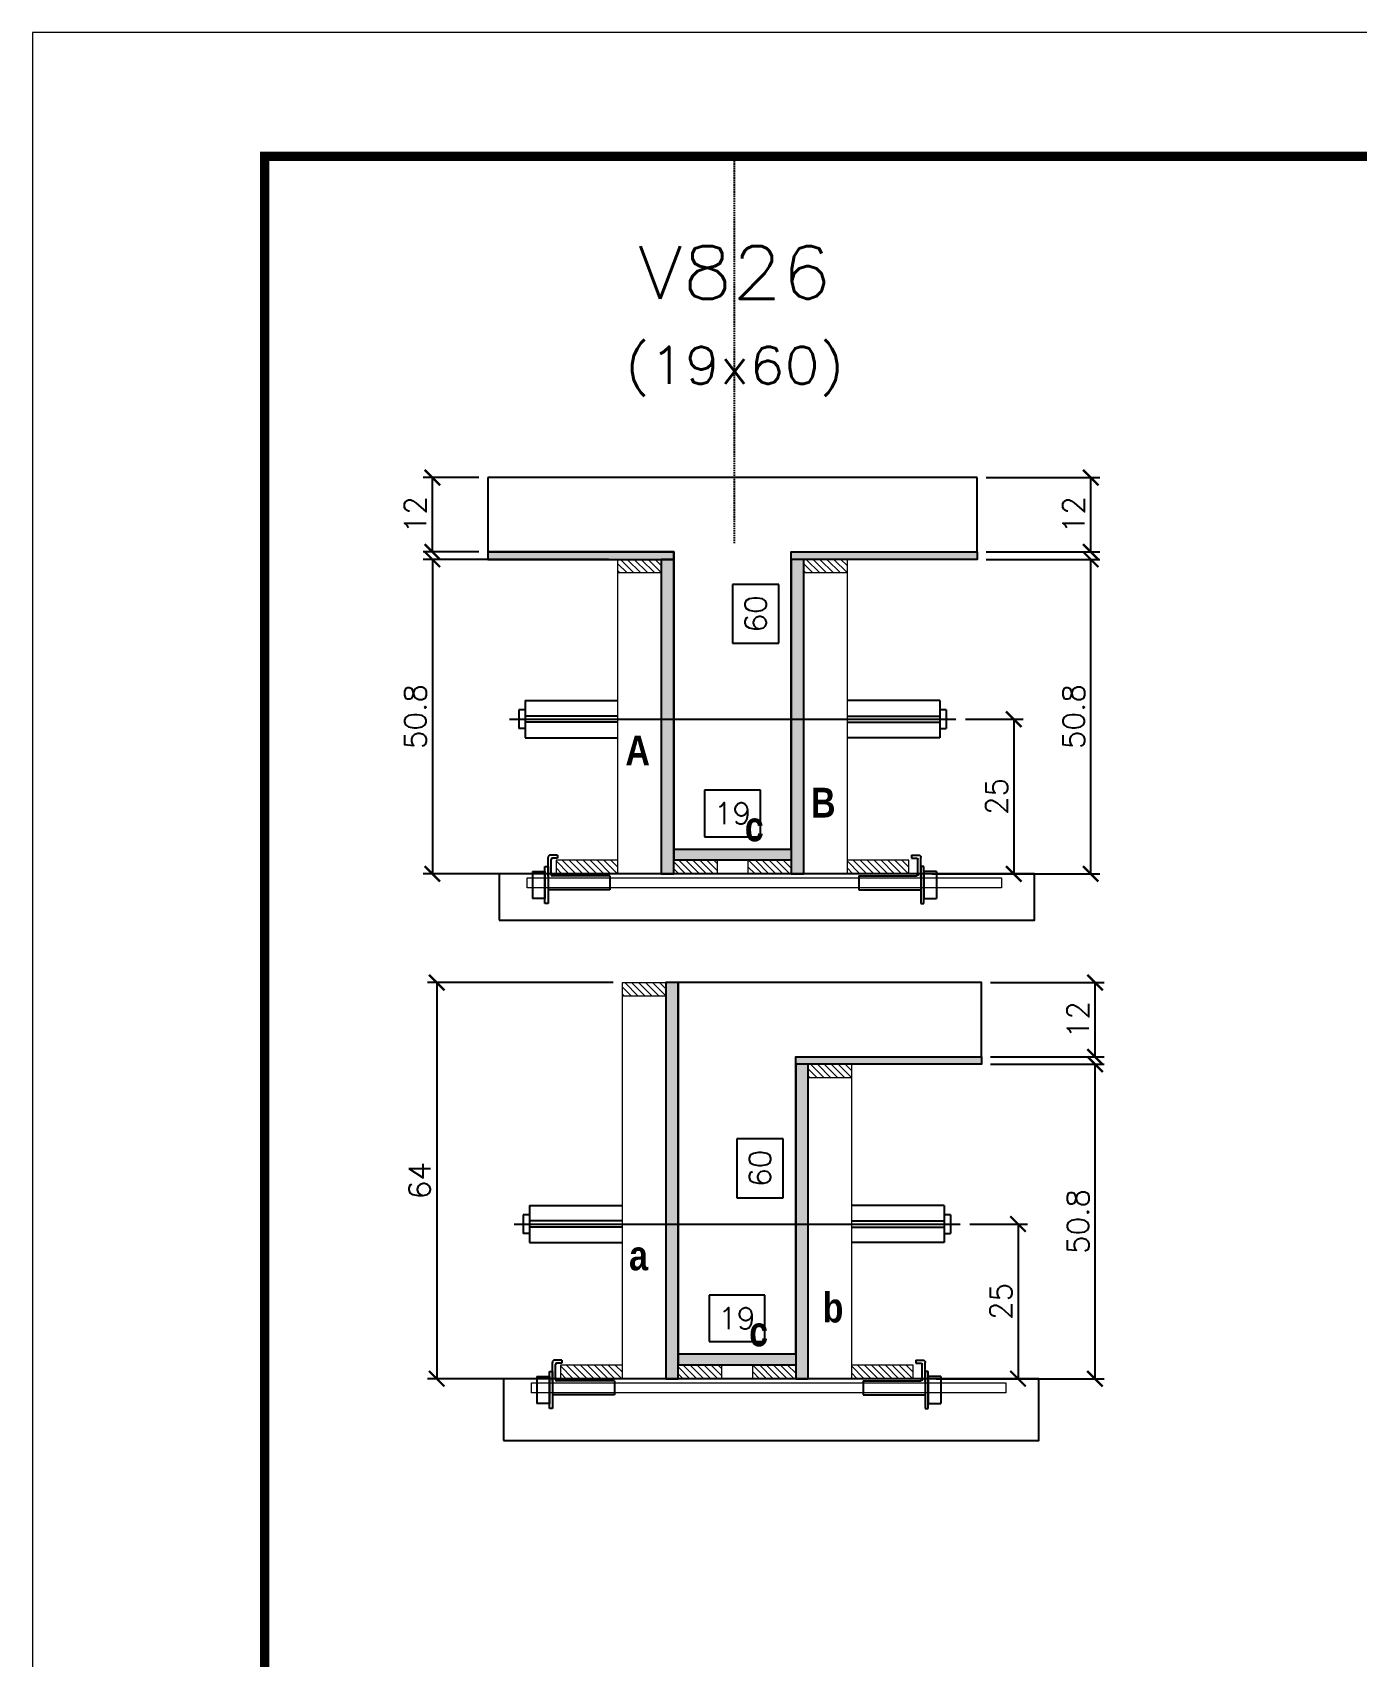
# Model space of a CAD drawing. Extents: x -20960 to -5926, y -2106 to 21915.
# Drawn here: x -10622 to -10194, y 12202 to 12727 of the extents above; entities that cross this region are included whole.
import ezdxf
from ezdxf.enums import TextEntityAlignment as Align

# ---------------------------------------------------------------- set-up
doc = ezdxf.new("R2010")
doc.units = 0
doc.linetypes.add('DASHED', pattern=[0.75, 0.5, -0.25])
doc.linetypes.add('HIDDEN', pattern=[0.375, 0.25, -0.125])
for name, color, linetype in [('barrote', 251, 'Continuous'), ('COTA', 241, 'Continuous'), ('Cota Seção (2x)', 4, 'Continuous'), ('detalhes', 4, 'Continuous'), ('Painéis', 200, 'Continuous'), ('presilha', 1, 'Continuous'), ('TENSOR', 3, 'Continuous'), ('Texto de Titulo', 7, 'Continuous'), ('Texto Qtd Sarr', 242, 'Continuous')]:
    doc.layers.add(name, color=color, linetype=linetype)
for name, color, linetype, lineweight in [('CONCRETO', 251, 'Continuous', 25), ('Folhas', 255, 'Continuous', 9), ('Hachura', 251, 'Continuous', 9), ('Madeira', 126, 'Continuous', 18), ('SARRAFO DE PRESSAO', 251, 'DASHED', 9), ('SCO-___-LAJ', 2, 'Continuous', 0), ('Texto Seção', 7, 'Continuous', 15)]:
    doc.layers.add(name, color=color, linetype=linetype, lineweight=lineweight)
doc.styles.add('Romans', font='romans.shx')
doc.styles.add('TECNICA', font='techb___.ttf', dxfattribs={"height": 10})
doc.dimstyles.new('Cota Seção (2x)', dxfattribs={"dimtxt": 7, "dimasz": 5, "dimexe": 3, "dimexo": 3, "dimgap": 2, "dimtad": 3, "dimdec": 1, "dimlfac": 0.5, "dimzin": 12, "dimdsep": 46, "dimtxsty": 'Romans', "dimblk": 'ARCHTICK', "dimcen": 0, "dimclrd": 4, "dimclre": 4, "dimclrt": 1, "dimadec": 1, "dimazin": 3, "dimtfac": 1, "dimtdec": 1, "dimtmove": 0, "dimatfit": 3, "dimldrblk": 'OBLIQUE', "dimfxl": 1, "dimtolj": 1, "dimtzin": 12, "dimarcsym": 0})
doc.dimstyles.new('Cota Seção interna', dxfattribs={"dimtxt": 7, "dimasz": 6, "dimexe": 0.18, "dimexo": 2, "dimgap": -4, "dimtad": 3, "dimdec": 1, "dimlfac": 0.5, "dimzin": 12, "dimdsep": 46, "dimtxsty": 'Romans', "dimblk": 'ARCHTICK', "dimcen": 0.09, "dimse1": 1, "dimse2": 1, "dimsd1": 1, "dimsd2": 1, "dimclrd": 180, "dimclre": 5, "dimclrt": 1, "dimadec": 0, "dimazin": 3, "dimtfac": 1, "dimtdec": 1, "dimtofl": 0, "dimtmove": 0, "dimatfit": 3, "dimldrblk": 'ARCHTICK', "dimfxl": 1, "dimtolj": 1, "dimtzin": 0, "dimarcsym": 0})

# ---------------------------------------------------------------- blocks, each defined once
blk = doc.blocks.new('9999999999')
at = {"layer": 'Folhas'}
blk.add_lwpolyline([(98138.98, 34190.21), (99623.98, 34190.21), (99623.98, 35240.21), (98138.98, 35240.21)], close=True, dxfattribs=at)
at = {"layer": 'Folhas', "color": 30, "const_width": 3}
blk.add_lwpolyline([(98213.98, 34230.21), (99583.98, 34230.21), (99583.98, 35200.21), (98213.98, 35200.21)], close=True, dxfattribs=at)
blk = doc.blocks.new('titulo1')
at = {"layer": 'Defpoints', "color": 252, "linetype": 'HIDDEN', "ltscale": 2}
blk.add_line((0, 0), (0, 125), dxfattribs=at)
at = {"layer": 'Defpoints', "style": 'Romans', "oblique": 15}
blk.add_attdef('FOLHA', text='', height=10, dxfattribs=at).set_placement((0, 15.58), align=Align.MIDDLE_CENTER)
at = {"layer": 'Texto Qtd Sarr', "color": 3, "style": 'Romans', "oblique": 15}
for tag, height, p in [('TITULO', 17, (0, 71.45)), ('SEÇÃO', 12, (0, 41.55))]:
    blk.add_attdef(tag, text='', height=height, dxfattribs=at).set_placement(p, align=Align.MIDDLE_CENTER)
blk = doc.blocks.new('_ArchTick')
at = {"color": 0, "linetype": 'ByBlock', "const_width": 0.15}
blk.add_lwpolyline([(-0.5, -0.5), (0.5, 0.5)], dxfattribs=at)
blk = doc.blocks.new('*D1230')
at = {"layer": 'COTA', "color": 4, "lineweight": -2, "transparency": 16777216}
for p, q in [((-10312.43, 12393.45), (-10275.72, 12393.45)), ((-10278.72, 12291.85), (-10278.72, 12393.45)), ((-10330.03, 12291.85), (-10275.72, 12291.85))]:
    blk.add_line(p, q, dxfattribs=at)
at = {"layer": 'Defpoints', "color": 0, "transparency": 16777216}
for p in [(-10315.43, 12393.45), (-10278.72, 12393.45), (-10333.03, 12291.85)]:
    blk.add_point(p, dxfattribs=at)
at = {"layer": 'COTA', "color": 4, "lineweight": -2, "transparency": 16777216, "xscale": 5, "yscale": 5, "zscale": 5}
for p, rotation in [((-10278.72, 12393.45), 90), ((-10278.72, 12291.85), 270)]:
    blk.add_blockref('_ArchTick', p, dxfattribs=dict(at, rotation=rotation))
at = {"layer": 'COTA', "color": 1, "transparency": 16777216, "insert": (-10284.22, 12342.65), "char_height": 7, "attachment_point": 5, "rotation": 90, "style": 'Romans'}
blk.add_mtext('\\A1;50.8', dxfattribs=at)
blk = doc.blocks.new('_Oblique')
at = {"color": 0, "linetype": 'ByBlock', "lineweight": -2}
blk.add_line((-0.5, -0.5), (0.5, 0.5), dxfattribs=at)
blk = doc.blocks.new('*D1231')
at = {"layer": 'COTA', "color": 4, "lineweight": -2, "transparency": 16777216}
for p, q in [((-10312.43, 12419.85), (-10275.72, 12419.85)), ((-10278.72, 12395.85), (-10278.72, 12419.85)), ((-10312.43, 12395.85), (-10275.72, 12395.85))]:
    blk.add_line(p, q, dxfattribs=at)
at = {"layer": 'Defpoints', "color": 0, "transparency": 16777216}
for p in [(-10315.43, 12419.85), (-10278.72, 12419.85), (-10315.43, 12395.85)]:
    blk.add_point(p, dxfattribs=at)
at = {"layer": 'COTA', "color": 4, "lineweight": -2, "transparency": 16777216, "xscale": 5, "yscale": 5, "zscale": 5}
for p, rotation in [((-10278.72, 12419.85), 90), ((-10278.72, 12395.85), 270)]:
    blk.add_blockref('_ArchTick', p, dxfattribs=dict(at, rotation=rotation))
at = {"layer": 'COTA', "color": 1, "transparency": 16777216, "insert": (-10284.22, 12407.85), "char_height": 7, "attachment_point": 5, "rotation": 90, "style": 'Romans'}
blk.add_mtext('\\A1;12', dxfattribs=at)
blk = doc.blocks.new('*D1232')
at = {"layer": 'Cota Seção (2x)', "color": 180, "lineweight": -2, "transparency": 16777216}
for p, q in [((-10379.43, 12369.35), (-10394.43, 12369.35)), ((-10394.43, 12369.35), (-10394.43, 12350.35)), ((-10379.43, 12350.35), (-10379.43, 12369.35)), ((-10394.43, 12350.35), (-10379.43, 12350.35))]:
    blk.add_line(p, q, dxfattribs=at)
at = {"layer": 'Defpoints', "color": 0, "transparency": 16777216}
for p in [(-10375.43, 12419.85), (-10375.43, 12419.85), (-10375.43, 12299.85)]:
    blk.add_point(p, dxfattribs=at)
at = {"layer": 'Cota Seção (2x)', "color": 1, "transparency": 16777216, "insert": (-10386.93, 12359.85), "char_height": 7, "attachment_point": 5, "rotation": 90, "style": 'Romans'}
blk.add_mtext('\\A1;60', dxfattribs=at)
blk = doc.blocks.new('PRESILHA METÁLICA 1')
at = {"layer": 'presilha'}
for p, q in [((7.5, 10.64), (7.5, 19.86)), ((12, 21), (8.64, 21)), ((9, 11.57), (9, 18.93)), ((12, 19.5), (9.57, 19.5)), ((12, 21), (12, 19.5)), ((0, 13), (6, 13)), ((0, 13), (0, 0)), ((6, 15.5), (7.5, 15.5)), ((6, -2.5), (6, 15.5)), ((6, 13), (6, 0)), ((7.5, 15.5), (7.5, -2.5)), ((37.5, 11), (9.57, 11)), ((37.5, 11), (37.5, 4.1)), ((6, 0), (0, 0)), ((37.5, 4.1), (7.5, 4.1)), ((7.5, -2.5), (6, -2.5))]:
    blk.add_line(p, q, dxfattribs=at)
for centre, radius, start, end in [((8.64, 19.86), 1.14, 90, 180), ((9.57, 18.93), 0.57, 90, 180), ((9.57, 11.57), 0.57, 180, 270)]:
    blk.add_arc(centre, radius, start, end, dxfattribs=at)
blk = doc.blocks.new('*D1233')
at = {"layer": 'Cota Seção (2x)', "color": 180, "lineweight": -2, "transparency": 16777216}
for p, q in [((-10385.43, 12318.85), (-10403.43, 12318.85)), ((-10403.43, 12318.85), (-10403.43, 12303.85)), ((-10385.43, 12303.85), (-10385.43, 12318.85)), ((-10403.43, 12303.85), (-10385.43, 12303.85))]:
    blk.add_line(p, q, dxfattribs=at)
at = {"layer": 'Defpoints', "color": 0, "transparency": 16777216}
for p in [(-10375.43, 12299.85), (-10413.43, 12291.85), (-10375.43, 12291.85)]:
    blk.add_point(p, dxfattribs=at)
at = {"layer": 'Cota Seção (2x)', "color": 1, "transparency": 16777216, "insert": (-10394.43, 12311.35), "char_height": 7, "attachment_point": 5, "style": 'Romans'}
blk.add_mtext('\\A1;19', dxfattribs=at)
blk = doc.blocks.new('*D1234')
at = {"layer": 'COTA', "color": 4, "lineweight": -2, "transparency": 16777216}
for p, q in [((-10434.43, 12419.85), (-10494.4, 12419.85)), ((-10491.4, 12419.85), (-10491.4, 12291.85)), ((-10434.43, 12291.85), (-10494.4, 12291.85))]:
    blk.add_line(p, q, dxfattribs=at)
at = {"layer": 'Defpoints', "color": 0, "transparency": 16777216}
for p in [(-10431.43, 12419.85), (-10491.4, 12291.85), (-10431.43, 12291.85)]:
    blk.add_point(p, dxfattribs=at)
at = {"layer": 'COTA', "color": 4, "lineweight": -2, "transparency": 16777216, "xscale": 5, "yscale": 5, "zscale": 5}
for p, rotation in [((-10491.4, 12419.85), 90), ((-10491.4, 12291.85), 270)]:
    blk.add_blockref('_ArchTick', p, dxfattribs=dict(at, rotation=rotation))
at = {"layer": 'COTA', "color": 1, "transparency": 16777216, "insert": (-10496.9, 12355.85), "char_height": 7, "attachment_point": 5, "rotation": 90, "style": 'Romans'}
blk.add_mtext('\\A1;64', dxfattribs=at)
blk = doc.blocks.new('*D1235')
at = {"layer": 'COTA', "color": 4, "lineweight": -2, "transparency": 16777216}
for p, q in [((-10319.13, 12341.82), (-10300.58, 12341.82)), ((-10303.58, 12341.82), (-10303.58, 12291.85)), ((-10319.13, 12291.85), (-10300.58, 12291.85))]:
    blk.add_line(p, q, dxfattribs=at)
at = {"layer": 'Defpoints', "color": 0, "transparency": 16777216}
for p in [(-10322.13, 12341.82), (-10322.13, 12291.85), (-10303.58, 12291.85)]:
    blk.add_point(p, dxfattribs=at)
at = {"layer": 'COTA', "color": 4, "lineweight": -2, "transparency": 16777216, "xscale": 5, "yscale": 5, "zscale": 5}
for p, rotation in [((-10303.58, 12341.82), 90), ((-10303.58, 12291.85), 270)]:
    blk.add_blockref('_ArchTick', p, dxfattribs=dict(at, rotation=rotation))
at = {"layer": 'COTA', "color": 1, "transparency": 16777216, "insert": (-10309.08, 12316.83), "char_height": 7, "attachment_point": 5, "rotation": 90, "style": 'Romans'}
blk.add_mtext('\\A1;25', dxfattribs=at)
blk = doc.blocks.new('*D1247')
at = {"layer": 'COTA', "color": 4, "lineweight": -2, "transparency": 16777216}
for p, q in [((-10313.84, 12556.58), (-10277.12, 12556.58)), ((-10280.12, 12454.98), (-10280.12, 12556.58)), ((-10331.44, 12454.98), (-10277.12, 12454.98))]:
    blk.add_line(p, q, dxfattribs=at)
at = {"layer": 'Defpoints', "color": 0, "transparency": 16777216}
for p in [(-10316.84, 12556.58), (-10280.12, 12556.58), (-10334.44, 12454.98)]:
    blk.add_point(p, dxfattribs=at)
at = {"layer": 'COTA', "color": 4, "lineweight": -2, "transparency": 16777216, "xscale": 5, "yscale": 5, "zscale": 5}
for p, rotation in [((-10280.12, 12556.58), 90), ((-10280.12, 12454.98), 270)]:
    blk.add_blockref('_ArchTick', p, dxfattribs=dict(at, rotation=rotation))
at = {"layer": 'COTA', "color": 1, "transparency": 16777216, "insert": (-10285.62, 12505.78), "char_height": 7, "attachment_point": 5, "rotation": 90, "style": 'Romans'}
blk.add_mtext('\\A1;50.8', dxfattribs=at)
blk = doc.blocks.new('*D1248')
at = {"layer": 'COTA', "color": 4, "lineweight": -2, "transparency": 16777216}
for p, q in [((-10313.84, 12582.98), (-10277.12, 12582.98)), ((-10280.12, 12558.98), (-10280.12, 12582.98)), ((-10313.84, 12558.98), (-10277.12, 12558.98))]:
    blk.add_line(p, q, dxfattribs=at)
at = {"layer": 'Defpoints', "color": 0, "transparency": 16777216}
for p in [(-10316.84, 12582.98), (-10280.12, 12582.98), (-10316.84, 12558.98)]:
    blk.add_point(p, dxfattribs=at)
at = {"layer": 'COTA', "color": 4, "lineweight": -2, "transparency": 16777216, "xscale": 5, "yscale": 5, "zscale": 5}
for p, rotation in [((-10280.12, 12582.98), 90), ((-10280.12, 12558.98), 270)]:
    blk.add_blockref('_ArchTick', p, dxfattribs=dict(at, rotation=rotation))
at = {"layer": 'COTA', "color": 1, "transparency": 16777216, "insert": (-10285.62, 12570.98), "char_height": 7, "attachment_point": 5, "rotation": 90, "style": 'Romans'}
blk.add_mtext('\\A1;12', dxfattribs=at)
blk = doc.blocks.new('*D1249')
at = {"layer": 'Cota Seção (2x)', "color": 180, "lineweight": -2, "transparency": 16777216}
for p, q in [((-10380.84, 12548.48), (-10395.84, 12548.48)), ((-10395.84, 12548.48), (-10395.84, 12529.48)), ((-10380.84, 12529.48), (-10380.84, 12548.48)), ((-10395.84, 12529.48), (-10380.84, 12529.48))]:
    blk.add_line(p, q, dxfattribs=at)
at = {"layer": 'Defpoints', "color": 0, "transparency": 16777216}
for p in [(-10376.84, 12582.98), (-10376.84, 12582.98), (-10376.84, 12462.98)]:
    blk.add_point(p, dxfattribs=at)
at = {"layer": 'Cota Seção (2x)', "color": 1, "transparency": 16777216, "insert": (-10388.34, 12538.98), "char_height": 7, "attachment_point": 5, "rotation": 90, "style": 'Romans'}
blk.add_mtext('\\A1;60', dxfattribs=at)
blk = doc.blocks.new('*D1250')
at = {"layer": 'Cota Seção (2x)', "color": 180, "lineweight": -2, "transparency": 16777216}
for p, q in [((-10386.84, 12481.98), (-10404.84, 12481.98)), ((-10404.84, 12481.98), (-10404.84, 12466.98)), ((-10386.84, 12466.98), (-10386.84, 12481.98)), ((-10404.84, 12466.98), (-10386.84, 12466.98))]:
    blk.add_line(p, q, dxfattribs=at)
at = {"layer": 'Defpoints', "color": 0, "transparency": 16777216}
for p in [(-10376.84, 12462.98), (-10414.84, 12454.98), (-10376.84, 12454.98)]:
    blk.add_point(p, dxfattribs=at)
at = {"layer": 'Cota Seção (2x)', "color": 1, "transparency": 16777216, "insert": (-10395.84, 12474.48), "char_height": 7, "attachment_point": 5, "style": 'Romans'}
blk.add_mtext('\\A1;19', dxfattribs=at)
blk = doc.blocks.new('*D1251')
at = {"layer": 'COTA', "color": 4, "lineweight": -2, "transparency": 16777216}
for p, q in [((-10435.84, 12556.58), (-10495.81, 12556.58)), ((-10492.81, 12556.58), (-10492.81, 12454.98)), ((-10435.84, 12454.98), (-10495.81, 12454.98))]:
    blk.add_line(p, q, dxfattribs=at)
at = {"layer": 'Defpoints', "color": 0, "transparency": 16777216}
for p in [(-10432.84, 12556.58), (-10492.81, 12454.98), (-10432.84, 12454.98)]:
    blk.add_point(p, dxfattribs=at)
at = {"layer": 'COTA', "color": 4, "lineweight": -2, "transparency": 16777216, "xscale": 5, "yscale": 5, "zscale": 5}
for p, rotation in [((-10492.81, 12556.58), 90), ((-10492.81, 12454.98), 270)]:
    blk.add_blockref('_ArchTick', p, dxfattribs=dict(at, rotation=rotation))
at = {"layer": 'COTA', "color": 1, "transparency": 16777216, "insert": (-10498.31, 12505.78), "char_height": 7, "attachment_point": 5, "rotation": 90, "style": 'Romans'}
blk.add_mtext('\\A1;50.8', dxfattribs=at)
blk = doc.blocks.new('*D1252')
at = {"layer": 'COTA', "color": 4, "lineweight": -2, "transparency": 16777216}
for p, q in [((-10320.54, 12504.95), (-10301.98, 12504.95)), ((-10304.98, 12504.95), (-10304.98, 12454.98)), ((-10320.54, 12454.98), (-10301.98, 12454.98))]:
    blk.add_line(p, q, dxfattribs=at)
at = {"layer": 'Defpoints', "color": 0, "transparency": 16777216}
for p in [(-10323.54, 12504.95), (-10323.54, 12454.98), (-10304.98, 12454.98)]:
    blk.add_point(p, dxfattribs=at)
at = {"layer": 'COTA', "color": 4, "lineweight": -2, "transparency": 16777216, "xscale": 5, "yscale": 5, "zscale": 5}
for p, rotation in [((-10304.98, 12504.95), 90), ((-10304.98, 12454.98), 270)]:
    blk.add_blockref('_ArchTick', p, dxfattribs=dict(at, rotation=rotation))
at = {"layer": 'COTA', "color": 1, "transparency": 16777216, "insert": (-10310.48, 12479.97), "char_height": 7, "attachment_point": 5, "rotation": 90, "style": 'Romans'}
blk.add_mtext('\\A1;25', dxfattribs=at)
blk = doc.blocks.new('*D1253')
at = {"layer": 'COTA', "color": 4, "lineweight": -2, "transparency": 16777216}
for p, q in [((-10477.84, 12582.98), (-10495.81, 12582.98)), ((-10492.81, 12558.98), (-10492.81, 12582.98)), ((-10477.84, 12558.98), (-10495.81, 12558.98))]:
    blk.add_line(p, q, dxfattribs=at)
at = {"layer": 'Defpoints', "color": 0, "transparency": 16777216}
for p in [(-10492.81, 12582.98), (-10474.84, 12582.98), (-10474.84, 12558.98)]:
    blk.add_point(p, dxfattribs=at)
at = {"layer": 'COTA', "color": 4, "lineweight": -2, "transparency": 16777216, "xscale": 5, "yscale": 5, "zscale": 5}
for p, rotation in [((-10492.81, 12582.98), 90), ((-10492.81, 12558.98), 270)]:
    blk.add_blockref('_ArchTick', p, dxfattribs=dict(at, rotation=rotation))
at = {"layer": 'COTA', "color": 1, "transparency": 16777216, "insert": (-10498.31, 12570.98), "char_height": 7, "attachment_point": 5, "rotation": 90, "style": 'Romans'}
blk.add_mtext('\\A1;12', dxfattribs=at)

msp = doc.modelspace()

# ---------------------------------------------------------------- hatches: boundary and pattern name
at = {"layer": 'Hachura'}
h = msp.add_hatch(color=256, dxfattribs=at)
h.dxf.hatch_style = 1
h.paths.add_polyline_path([(-10414.84, 12556.58), (-10414.84, 12558.98), (-10474.84, 12558.98), (-10474.84, 12556.58)])
h = msp.add_hatch(color=256, dxfattribs=at)
h.dxf.hatch_style = 1
h.paths.add_polyline_path([(-10376.84, 12556.58), (-10376.84, 12558.98), (-10316.84, 12558.98), (-10316.84, 12556.58)])
h = msp.add_hatch(dxfattribs=at)
h.set_pattern_fill('ANSI31', color=256, scale=0.5, angle=270, style=0)
h.set_pattern_definition([(315, (12472.9782, 4248.9411), (1.12253202, 1.12253202), [])])
h.paths.add_polyline_path([(-10432.84, 12552.18), (-10432.84, 12556.58), (-10418.84, 12556.58), (-10418.84, 12552.18)])
h = msp.add_hatch(color=256, dxfattribs=at)
h.dxf.hatch_style = 1
h.paths.add_polyline_path([(-10414.84, 12556.58), (-10418.84, 12556.58), (-10418.84, 12454.98), (-10414.84, 12454.98)])
h = msp.add_hatch(color=256, dxfattribs=at)
h.dxf.hatch_style = 1
h.paths.add_polyline_path([(-10372.84, 12556.58), (-10376.84, 12556.58), (-10376.84, 12454.98), (-10372.84, 12454.98)])
h = msp.add_hatch(dxfattribs=at)
h.set_pattern_fill('ANSI31', color=256, scale=0.5, angle=270, style=0)
h.set_pattern_definition([(315, (12532.9782, 4248.9411), (1.12253202, 1.12253202), [])])
h.paths.add_polyline_path([(-10372.84, 12552.18), (-10372.84, 12556.58), (-10358.84, 12556.58), (-10358.84, 12552.18)])
h = msp.add_hatch(dxfattribs=at)
h.set_pattern_fill('ANSI31', color=256, scale=0.5, angle=270, style=0)
h.set_pattern_definition([(315, (12438.9782, 4225.3411), (1.12253202, 1.12253202), [])])
h.paths.add_polyline_path([(-10432.84, 12454.98), (-10432.84, 12459.38), (-10452.84, 12459.38), (-10452.84, 12454.98)])
h = msp.add_hatch(color=256, dxfattribs=at)
h.dxf.hatch_style = 1
h.paths.add_polyline_path([(-10414.84, 12459.38), (-10414.84, 12462.98), (-10376.84, 12462.98), (-10376.84, 12459.38)])
h = msp.add_hatch(dxfattribs=at)
h.set_pattern_fill('ANSI31', color=256, scale=0.5, angle=270, style=0)
h.set_pattern_definition([(315, (12541.7803, 4225.3411), (1.12253202, 1.12253202), [])])
h.paths.add_polyline_path([(-10414.84, 12454.98), (-10414.84, 12459.38), (-10400.84, 12459.38), (-10400.84, 12454.98)])
h = msp.add_hatch(dxfattribs=at)
h.set_pattern_fill('ANSI31', color=256, scale=0.5, angle=270, style=0)
h.set_pattern_definition([(315, (12541.7782, 4225.3411), (1.12253202, 1.12253202), [])])
h.paths.add_polyline_path([(-10376.84, 12454.98), (-10376.84, 12459.38), (-10390.84, 12459.38), (-10390.84, 12454.98)])
h = msp.add_hatch(dxfattribs=at)
h.set_pattern_fill('ANSI31', color=256, scale=0.5, angle=270, style=0)
h.set_pattern_definition([(315, (12532.9782, 4225.3411), (1.12253202, 1.12253202), [])])
h.paths.add_polyline_path([(-10338.84, 12454.98), (-10338.84, 12459.38), (-10358.84, 12459.38), (-10358.84, 12454.98)])
h = msp.add_hatch(dxfattribs=at)
h.set_pattern_fill('ANSI31', color=256, scale=0.5, angle=270, style=0)
h.set_pattern_definition([(315, (12474.3863, 4112.203), (1.12253202, 1.12253202), [])])
h.paths.add_polyline_path([(-10431.43, 12415.45), (-10431.43, 12419.85), (-10417.43, 12419.85), (-10417.43, 12415.45)])
h = msp.add_hatch(color=256, dxfattribs=at)
h.dxf.hatch_style = 1
h.paths.add_polyline_path([(-10413.43, 12419.85), (-10417.43, 12419.85), (-10417.43, 12291.85), (-10413.43, 12291.85)])
h = msp.add_hatch(color=256, dxfattribs=at)
h.dxf.hatch_style = 1
h.paths.add_polyline_path([(-10375.43, 12393.45), (-10375.43, 12395.85), (-10315.43, 12395.85), (-10315.43, 12393.45)])
h = msp.add_hatch(color=256, dxfattribs=at)
h.dxf.hatch_style = 1
h.paths.add_polyline_path([(-10371.43, 12393.45), (-10375.43, 12393.45), (-10375.43, 12291.85), (-10371.43, 12291.85)])
h = msp.add_hatch(dxfattribs=at)
h.set_pattern_fill('ANSI31', color=256, scale=0.5, angle=270, style=0)
h.set_pattern_definition([(315, (12534.3863, 4085.803), (1.12253202, 1.12253202), [])])
h.paths.add_polyline_path([(-10371.43, 12389.05), (-10371.43, 12393.45), (-10357.43, 12393.45), (-10357.43, 12389.05)])
h = msp.add_hatch(dxfattribs=at)
h.set_pattern_fill('ANSI31', color=256, scale=0.5, angle=270, style=0)
h.set_pattern_definition([(315, (12440.3863, 4062.203), (1.12253202, 1.12253202), [])])
h.paths.add_polyline_path([(-10431.43, 12291.85), (-10431.43, 12296.25), (-10451.43, 12296.25), (-10451.43, 12291.85)])
h = msp.add_hatch(color=256, dxfattribs=at)
h.dxf.hatch_style = 1
h.paths.add_polyline_path([(-10413.43, 12296.25), (-10413.43, 12299.85), (-10375.43, 12299.85), (-10375.43, 12296.25)])
h = msp.add_hatch(dxfattribs=at)
h.set_pattern_fill('ANSI31', color=256, scale=0.5, angle=270, style=0)
h.set_pattern_definition([(315, (12543.1884, 4062.203), (1.12253202, 1.12253202), [])])
h.paths.add_polyline_path([(-10413.43, 12291.85), (-10413.43, 12296.25), (-10399.43, 12296.25), (-10399.43, 12291.85)])
h = msp.add_hatch(dxfattribs=at)
h.set_pattern_fill('ANSI31', color=256, scale=0.5, angle=270, style=0)
h.set_pattern_definition([(315, (12543.1863, 4062.203), (1.12253202, 1.12253202), [])])
h.paths.add_polyline_path([(-10375.43, 12291.85), (-10375.43, 12296.25), (-10389.43, 12296.25), (-10389.43, 12291.85)])
h = msp.add_hatch(dxfattribs=at)
h.set_pattern_fill('ANSI31', color=256, scale=0.5, angle=270, style=0)
h.set_pattern_definition([(315, (12534.3863, 4062.203), (1.12253202, 1.12253202), [])])
h.paths.add_polyline_path([(-10337.43, 12291.85), (-10337.43, 12296.25), (-10357.43, 12296.25), (-10357.43, 12291.85)])

# ---------------------------------------------------------------- linework, layer by layer
at = {"ltscale": 3}
for p, q in [((-10462.84, 12510.95), (-10462.84, 12498.95)), ((-10462.84, 12510.95), (-10432.84, 12510.95)), ((-10328.84, 12510.95), (-10358.84, 12510.95)), ((-10328.84, 12510.95), (-10328.84, 12498.95)), ((-10464.84, 12507.95), (-10464.84, 12501.95)), ((-10462.84, 12507.95), (-10464.84, 12507.95)), ((-10432.84, 12505.95), (-10462.84, 12505.95)), ((-10358.84, 12505.95), (-10328.84, 12505.95)), ((-10326.84, 12507.95), (-10328.84, 12507.95)), ((-10326.84, 12507.95), (-10326.84, 12501.95)), ((-10462.84, 12501.95), (-10464.84, 12501.95)), ((-10432.84, 12503.95), (-10462.84, 12503.95)), ((-10358.84, 12503.95), (-10328.84, 12503.95)), ((-10328.84, 12501.95), (-10326.84, 12501.95)), ((-10462.84, 12498.95), (-10432.84, 12498.95)), ((-10328.84, 12498.95), (-10358.84, 12498.95)), ((-10463.43, 12344.82), (-10463.43, 12338.82)), ((-10461.43, 12344.82), (-10463.43, 12344.82)), ((-10461.43, 12347.82), (-10461.43, 12335.82)), ((-10461.43, 12347.82), (-10431.43, 12347.82)), ((-10431.43, 12342.82), (-10461.43, 12342.82)), ((-10327.43, 12347.82), (-10357.43, 12347.82)), ((-10357.43, 12342.82), (-10327.43, 12342.82)), ((-10327.43, 12347.82), (-10327.43, 12335.82)), ((-10325.43, 12344.82), (-10327.43, 12344.82)), ((-10325.43, 12344.82), (-10325.43, 12338.82)), ((-10461.43, 12338.82), (-10463.43, 12338.82)), ((-10431.43, 12340.82), (-10461.43, 12340.82)), ((-10357.43, 12340.82), (-10327.43, 12340.82)), ((-10327.43, 12338.82), (-10325.43, 12338.82)), ((-10461.43, 12335.82), (-10431.43, 12335.82)), ((-10327.43, 12335.82), (-10357.43, 12335.82))]:
    msp.add_line(p, q, dxfattribs=at)
at = {"layer": 'barrote'}
for points in [[(-10471.21, 12439.98), (-10298.24, 12439.98), (-10298.24, 12454.98), (-10471.21, 12454.98)], [(-10469.8, 12271.85), (-10296.83, 12271.85), (-10296.83, 12291.85), (-10469.8, 12291.85)]]:
    msp.add_lwpolyline(points, close=True, dxfattribs=at)
at = {"layer": 'CONCRETO'}
for p, q in [((-10376.84, 12582.98), (-10474.84, 12582.98)), ((-10474.84, 12582.98), (-10474.84, 12558.98)), ((-10316.84, 12582.98), (-10376.84, 12582.98)), ((-10376.84, 12582.98), (-10376.84, 12582.98)), ((-10316.84, 12558.98), (-10316.84, 12582.98)), ((-10474.84, 12558.98), (-10414.84, 12558.98)), ((-10414.84, 12558.98), (-10414.84, 12459.38)), ((-10376.84, 12462.98), (-10376.84, 12558.98)), ((-10376.84, 12558.98), (-10316.84, 12558.98)), ((-10414.84, 12459.38), (-10414.84, 12462.98)), ((-10414.84, 12462.98), (-10376.84, 12462.98)), ((-10414.84, 12459.38), (-10414.84, 12459.38))]:
    msp.add_line(p, q, dxfattribs=at)
msp.add_lwpolyline([(-10375.43, 12395.85), (-10315.43, 12395.85), (-10315.43, 12419.85), (-10413.43, 12419.85), (-10413.43, 12296.25), (-10413.43, 12296.25), (-10413.43, 12299.85), (-10375.43, 12299.85)], close=True, dxfattribs=at)
at = {"layer": 'Madeira'}
for points in [[(-10432.84, 12552.18), (-10432.84, 12556.58), (-10418.84, 12556.58), (-10418.84, 12552.18)], [(-10432.84, 12556.58), (-10418.84, 12556.58), (-10418.84, 12454.98), (-10432.84, 12454.98)], [(-10372.84, 12552.18), (-10372.84, 12556.58), (-10358.84, 12556.58), (-10358.84, 12552.18)], [(-10372.84, 12556.58), (-10358.84, 12556.58), (-10358.84, 12454.98), (-10372.84, 12454.98)], [(-10432.84, 12454.98), (-10432.84, 12459.38), (-10452.84, 12459.38), (-10452.84, 12454.98)], [(-10414.84, 12454.98), (-10414.84, 12459.38), (-10400.84, 12459.38), (-10400.84, 12454.98)], [(-10376.84, 12454.98), (-10376.84, 12459.38), (-10390.84, 12459.38), (-10390.84, 12454.98)], [(-10338.84, 12454.98), (-10338.84, 12459.38), (-10358.84, 12459.38), (-10358.84, 12454.98)], [(-10431.43, 12415.45), (-10431.43, 12419.85), (-10417.43, 12419.85), (-10417.43, 12415.45)], [(-10431.43, 12419.85), (-10417.43, 12419.85), (-10417.43, 12291.85), (-10431.43, 12291.85)], [(-10371.43, 12389.05), (-10371.43, 12393.45), (-10357.43, 12393.45), (-10357.43, 12389.05)], [(-10371.43, 12393.45), (-10357.43, 12393.45), (-10357.43, 12291.85), (-10371.43, 12291.85)], [(-10431.43, 12291.85), (-10431.43, 12296.25), (-10451.43, 12296.25), (-10451.43, 12291.85)], [(-10413.43, 12291.85), (-10413.43, 12296.25), (-10399.43, 12296.25), (-10399.43, 12291.85)], [(-10375.43, 12291.85), (-10375.43, 12296.25), (-10389.43, 12296.25), (-10389.43, 12291.85)], [(-10337.43, 12291.85), (-10337.43, 12296.25), (-10357.43, 12296.25), (-10357.43, 12291.85)]]:
    msp.add_lwpolyline(points, close=True, dxfattribs=at)
at = {"layer": 'Painéis'}
for points in [[(-10414.84, 12556.58), (-10414.84, 12558.98), (-10474.84, 12558.98), (-10474.84, 12556.58)], [(-10376.84, 12556.58), (-10376.84, 12558.98), (-10316.84, 12558.98), (-10316.84, 12556.58)], [(-10414.84, 12556.58), (-10418.84, 12556.58), (-10418.84, 12454.98), (-10414.84, 12454.98)], [(-10372.84, 12556.58), (-10376.84, 12556.58), (-10376.84, 12454.98), (-10372.84, 12454.98)], [(-10414.84, 12459.38), (-10414.84, 12462.98), (-10376.84, 12462.98), (-10376.84, 12459.38)], [(-10413.43, 12419.85), (-10417.43, 12419.85), (-10417.43, 12291.85), (-10413.43, 12291.85)], [(-10375.43, 12393.45), (-10375.43, 12395.85), (-10315.43, 12395.85), (-10315.43, 12393.45)], [(-10371.43, 12393.45), (-10375.43, 12393.45), (-10375.43, 12291.85), (-10371.43, 12291.85)], [(-10413.43, 12296.25), (-10413.43, 12299.85), (-10375.43, 12299.85), (-10375.43, 12296.25)]]:
    msp.add_lwpolyline(points, close=True, dxfattribs=at)
at = {"layer": 'SCO-___-LAJ', "color": 1}
for points in [[(-10462.2, 12453.65), (-10308.9, 12453.65), (-10308.9, 12450.45), (-10462.2, 12450.45)], [(-10460.8, 12290.51), (-10307.49, 12290.51), (-10307.49, 12287.31), (-10460.8, 12287.31)]]:
    msp.add_lwpolyline(points, close=True, dxfattribs=at)
at = {"layer": 'TENSOR', "linetype": 'HIDDEN', "ltscale": 0.5}
for p, q in [((-10467.84, 12504.95), (-10323.54, 12504.95)), ((-10466.43, 12341.82), (-10322.13, 12341.82))]:
    msp.add_line(p, q, dxfattribs=at)

# ---------------------------------------------------------------- block references
at = {"layer": 'presilha', "yscale": 0.6666666666666666, "zscale": 0.6666666666666666}
for p, xscale in [((-10460.42, 12447.02), 0.6666666666666666), ((-10329.97, 12447.02), -0.6666666666666666), ((-10459.01, 12283.88), 0.6666666666666666), ((-10328.57, 12283.88), -0.6666666666666666)]:
    msp.add_blockref('PRESILHA METÁLICA 1', p, dxfattribs=dict(at, xscale=xscale))
at = {"layer": 'SARRAFO DE PRESSAO', "color": 6, "linetype": 'ByBlock'}
msp.add_blockref('9999999999', (-108760.98, -22513.42), dxfattribs=at)
at = {"layer": 'Texto Seção'}
ref = msp.add_blockref('titulo1', (-10395.14, 12561.79), dxfattribs=at)
ref.add_attrib('TITULO', 'V826', dxfattribs={"layer": 'Texto de Titulo', "color": 7, "height": 17, "style": 'Romans', "width": 1.1}).set_placement((-10395.14, 12649.29), align=Align.MIDDLE_CENTER)
ref.add_attrib('SEÇÃO', '(19x60)', dxfattribs={"layer": 'Texto de Titulo', "color": 7, "height": 12, "style": 'Romans', "width": 1.1}).set_placement((-10395.14, 12619.29), align=Align.MIDDLE_CENTER)

# ---------------------------------------------------------------- texts
at = {"layer": 'detalhes', "style": 'TECNICA'}
for s, p in [('A', (-10430.45, 12490.02)), ('B', (-10370.49, 12473.17)), ('c', (-10391.86, 12465.48)), ('a', (-10429.26, 12326.88)), ('b', (-10366.72, 12310.04)), ('c', (-10390.46, 12302.34))]:
    msp.add_text(s, height=9.6, dxfattribs=at).set_placement(p)

# ---------------------------------------------------------------- dimensions: what is measured, and where the dimension line sits
at = {"layer": 'COTA'}
for base, p1, p2, picture, middle in [((-10492.81, 12582.98), (-10474.84, 12558.98), (-10474.84, 12582.98), '*D1253', (-10498.31, 12570.98)), ((-10280.12, 12582.98), (-10316.84, 12558.98), (-10316.84, 12582.98), '*D1248', (-10285.62, 12570.98)), ((-10492.81, 12454.98), (-10432.84, 12556.58), (-10432.84, 12454.98), '*D1251', (-10498.31, 12505.78)), ((-10280.12, 12556.58), (-10334.44, 12454.98), (-10316.84, 12556.58), '*D1247', (-10285.62, 12505.78)), ((-10304.98, 12454.98), (-10323.54, 12504.95), (-10323.54, 12454.98), '*D1252', (-10310.48, 12479.97)), ((-10491.4, 12291.85), (-10431.43, 12419.85), (-10431.43, 12291.85), '*D1234', (-10496.9, 12355.85)), ((-10278.72, 12419.85), (-10315.43, 12395.85), (-10315.43, 12419.85), '*D1231', (-10284.22, 12407.85)), ((-10278.72, 12393.45), (-10333.03, 12291.85), (-10315.43, 12393.45), '*D1230', (-10284.22, 12342.65)), ((-10303.58, 12291.85), (-10322.13, 12341.82), (-10322.13, 12291.85), '*D1235', (-10309.08, 12316.83))]:
    dim = msp.add_linear_dim(base=base, p1=p1, p2=p2, angle=90, dimstyle='Cota Seção (2x)', dxfattribs=at)
    dim.commit()
    dim.dimension.update_dxf_attribs({"geometry": picture, "text_midpoint": middle})
at = {"layer": 'Cota Seção (2x)'}
dim = msp.add_linear_dim(base=(-10376.84, 12582.98), p1=(-10376.84, 12462.98), p2=(-10376.84, 12582.98), angle=90, dimstyle='Cota Seção interna', dxfattribs=at)
dim.commit()
dim.dimension.update_dxf_attribs({"geometry": '*D1249', "text_midpoint": (-10376.84, 12538.98), "dimtype": 160})
for base, p1, p2, picture, middle in [((-10376.84, 12462.98), (-10414.84, 12454.98), (-10376.84, 12454.98), '*D1250', (-10395.84, 12474.48)), ((-10375.43, 12299.85), (-10413.43, 12291.85), (-10375.43, 12291.85), '*D1233', (-10394.43, 12311.35))]:
    dim = msp.add_linear_dim(base=base, p1=p1, p2=p2, dimstyle='Cota Seção interna', dxfattribs=at)
    dim.commit()
    dim.dimension.update_dxf_attribs({"geometry": picture, "text_midpoint": middle})
dim = msp.add_linear_dim(base=(-10375.43, 12419.85), p1=(-10375.43, 12299.85), p2=(-10375.43, 12419.85), angle=90, dimstyle='Cota Seção interna', dxfattribs=at)
dim.commit()
dim.dimension.update_dxf_attribs({"geometry": '*D1232', "text_midpoint": (-10386.93, 12359.85)})

doc.saveas('drawing.dxf')
